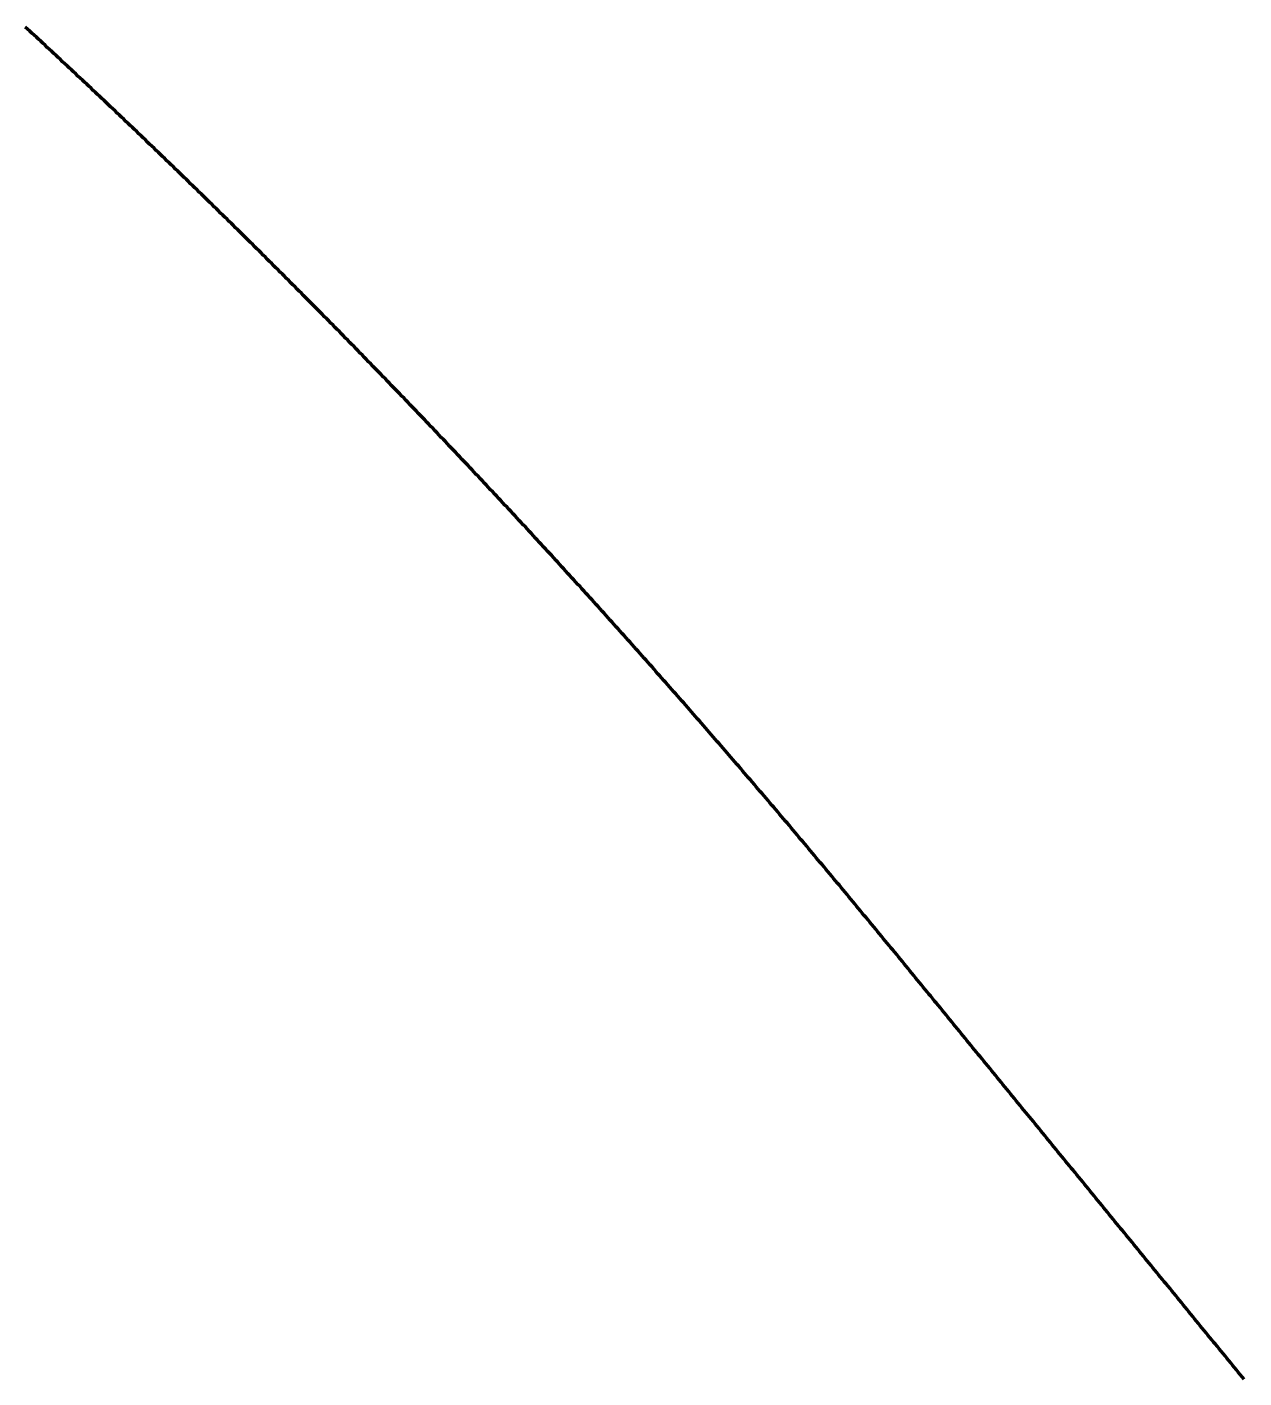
# Model space of a CAD drawing. Header units: metres. Extents: x 84843 to 90196, y 2281619 to 2289011.
# Drawn here: x 85886.4 to 86089.5, y 2288608.3 to 2288833.6 of the extents above; entities that cross this region are included whole.
import ezdxf

# ---------------------------------------------------------------- set-up
doc = ezdxf.new("R2010")
doc.units = ezdxf.units.M
doc.layers.add('Linje - 1', color=5, linetype='Continuous', lineweight=200)

msp = doc.modelspace()

# ---------------------------------------------------------------- linework, layer by layer
at = {"layer": 'Linje - 1'}
msp.add_polyline3d([(86089.51, 2288608.09, 11.98), (86089.19, 2288608.48, 11.97), (86088.87, 2288608.87, 11.96), (86088.56, 2288609.25, 11.94), (86088.24, 2288609.64, 11.93), (86087.92, 2288610.03, 11.92), (86087.61, 2288610.41, 11.91), (86087.29, 2288610.8, 11.89), (86086.97, 2288611.19, 11.88), (86086.66, 2288611.57, 11.87), (86086.34, 2288611.96, 11.86), (86086.02, 2288612.35, 11.84), (86085.71, 2288612.74, 11.83), (86085.39, 2288613.12, 11.82), (86085.07, 2288613.51, 11.81), (86084.76, 2288613.9, 11.79), (86084.44, 2288614.28, 11.78), (86084.12, 2288614.67, 11.77), (86083.81, 2288615.06, 11.76), (86083.49, 2288615.44, 11.74), (86083.17, 2288615.83, 11.73), (86082.86, 2288616.22, 11.72), (86082.54, 2288616.6, 11.7), (86082.22, 2288616.99, 11.69), (86081.91, 2288617.38, 11.68), (86081.59, 2288617.77, 11.67), (86081.27, 2288618.15, 11.65), (86080.96, 2288618.54, 11.64), (86080.64, 2288618.93, 11.63), (86080.32, 2288619.31, 11.62), (86080.01, 2288619.7, 11.6), (86079.69, 2288620.09, 11.59), (86079.37, 2288620.47, 11.58), (86079.06, 2288620.86, 11.57), (86078.74, 2288621.25, 11.55), (86078.42, 2288621.63, 11.54), (86078.11, 2288622.02, 11.53), (86077.79, 2288622.41, 11.52), (86077.47, 2288622.8, 11.5), (86077.16, 2288623.18, 11.49), (86076.84, 2288623.57, 11.48), (86076.52, 2288623.96, 11.47), (86076.21, 2288624.34, 11.45), (86075.89, 2288624.73, 11.44), (86075.57, 2288625.12, 11.43), (86075.26, 2288625.5, 11.41), (86074.94, 2288625.89, 11.4), (86074.62, 2288626.28, 11.39), (86074.31, 2288626.67, 11.38), (86073.99, 2288627.05, 11.37), (86073.67, 2288627.44, 11.35), (86073.36, 2288627.83, 11.34), (86073.04, 2288628.21, 11.33), (86072.72, 2288628.6, 11.32), (86072.41, 2288628.99, 11.3), (86072.09, 2288629.37, 11.29), (86071.77, 2288629.76, 11.28), (86071.46, 2288630.15, 11.27), (86071.14, 2288630.53, 11.26), (86070.82, 2288630.92, 11.24), (86070.51, 2288631.31, 11.23), (86070.19, 2288631.7, 11.22), (86069.87, 2288632.08, 11.21), (86069.56, 2288632.47, 11.2), (86069.24, 2288632.86, 11.18), (86068.92, 2288633.24, 11.17), (86068.61, 2288633.63, 11.16), (86068.29, 2288634.02, 11.15), (86067.97, 2288634.4, 11.14), (86067.66, 2288634.79, 11.13), (86067.34, 2288635.18, 11.11), (86067.02, 2288635.56, 11.1), (86066.71, 2288635.95, 11.09), (86066.39, 2288636.34, 11.08), (86066.07, 2288636.73, 11.07), (86065.76, 2288637.11, 11.06), (86065.44, 2288637.5, 11.05), (86065.12, 2288637.89, 11.04), (86064.81, 2288638.27, 11.02), (86064.49, 2288638.66, 11.01), (86064.17, 2288639.05, 11), (86063.86, 2288639.43, 10.99), (86063.54, 2288639.82, 10.98), (86063.22, 2288640.21, 10.97), (86062.91, 2288640.59, 10.96), (86062.59, 2288640.98, 10.95), (86062.27, 2288641.37, 10.94), (86061.96, 2288641.76, 10.93), (86061.64, 2288642.14, 10.91), (86061.32, 2288642.53, 10.9), (86061.01, 2288642.92, 10.89), (86060.69, 2288643.3, 10.88), (86060.37, 2288643.69, 10.87), (86060.06, 2288644.08, 10.86), (86059.74, 2288644.46, 10.85), (86059.42, 2288644.85, 10.84), (86059.11, 2288645.24, 10.83), (86058.79, 2288645.63, 10.82), (86058.47, 2288646.01, 10.81), (86058.16, 2288646.4, 10.8), (86057.84, 2288646.79, 10.79), (86057.52, 2288647.17, 10.78), (86057.21, 2288647.56, 10.77), (86056.89, 2288647.95, 10.76), (86056.57, 2288648.33, 10.75), (86056.26, 2288648.72, 10.74), (86055.94, 2288649.11, 10.73), (86055.62, 2288649.49, 10.72), (86055.31, 2288649.88, 10.71), (86054.99, 2288650.27, 10.7), (86054.67, 2288650.66, 10.69), (86054.36, 2288651.04, 10.68), (86054.04, 2288651.43, 10.67), (86053.72, 2288651.82, 10.66), (86053.41, 2288652.2, 10.65), (86053.09, 2288652.59, 10.64), (86052.77, 2288652.98, 10.63), (86052.46, 2288653.36, 10.62), (86052.14, 2288653.75, 10.61), (86051.82, 2288654.14, 10.6), (86051.51, 2288654.52, 10.59), (86051.19, 2288654.91, 10.58), (86050.87, 2288655.3, 10.57), (86050.56, 2288655.69, 10.56), (86050.24, 2288656.07, 10.56), (86049.92, 2288656.46, 10.55), (86049.61, 2288656.85, 10.54), (86049.29, 2288657.23, 10.53), (86048.97, 2288657.62, 10.52), (86048.66, 2288658.01, 10.51), (86048.34, 2288658.39, 10.5), (86048.02, 2288658.78, 10.49), (86047.71, 2288659.17, 10.48), (86047.39, 2288659.56, 10.47), (86047.07, 2288659.94, 10.47), (86046.76, 2288660.33, 10.46), (86046.44, 2288660.72, 10.45), (86046.12, 2288661.1, 10.44), (86045.81, 2288661.49, 10.43), (86045.49, 2288661.88, 10.42), (86045.17, 2288662.26, 10.41), (86044.86, 2288662.65, 10.4), (86044.54, 2288663.04, 10.4), (86044.22, 2288663.42, 10.39), (86043.91, 2288663.81, 10.38), (86043.59, 2288664.2, 10.37), (86043.27, 2288664.59, 10.36), (86042.96, 2288664.97, 10.35), (86042.64, 2288665.36, 10.35), (86042.32, 2288665.75, 10.34), (86042.01, 2288666.13, 10.33), (86041.69, 2288666.52, 10.32), (86041.37, 2288666.91, 10.31), (86041.06, 2288667.29, 10.31), (86040.74, 2288667.68, 10.3), (86040.42, 2288668.07, 10.29), (86040.11, 2288668.45, 10.28), (86039.79, 2288668.84, 10.27), (86039.47, 2288669.23, 10.27), (86039.16, 2288669.62, 10.26), (86038.84, 2288670, 10.25), (86038.52, 2288670.39, 10.24), (86038.21, 2288670.78, 10.23), (86037.89, 2288671.16, 10.23), (86037.57, 2288671.55, 10.22), (86037.26, 2288671.94, 10.21), (86036.94, 2288672.32, 10.2), (86036.62, 2288672.71, 10.2), (86036.31, 2288673.1, 10.19), (86035.99, 2288673.48, 10.18), (86035.67, 2288673.87, 10.17), (86035.35, 2288674.26, 10.17), (86035.04, 2288674.64, 10.16), (86034.72, 2288675.03, 10.15), (86034.4, 2288675.42, 10.15), (86034.09, 2288675.8, 10.14), (86033.77, 2288676.19, 10.13), (86033.45, 2288676.58, 10.12), (86033.13, 2288676.96, 10.12), (86032.82, 2288677.35, 10.11), (86032.5, 2288677.74, 10.1), (86032.18, 2288678.12, 10.1), (86031.86, 2288678.51, 10.09), (86031.55, 2288678.89, 10.08), (86031.23, 2288679.28, 10.08), (86030.91, 2288679.67, 10.07), (86030.59, 2288680.05, 10.06), (86030.28, 2288680.44, 10.06), (86029.96, 2288680.82, 10.05), (86029.64, 2288681.21, 10.04), (86029.32, 2288681.6, 10.04), (86029, 2288681.98, 10.03), (86028.69, 2288682.37, 10.02), (86028.37, 2288682.75, 10.02), (86028.05, 2288683.14, 10.01), (86027.73, 2288683.53, 10), (86027.41, 2288683.91, 10), (86027.1, 2288684.3, 9.99), (86026.78, 2288684.68, 9.99), (86026.46, 2288685.07, 9.98), (86026.14, 2288685.45, 9.97), (86025.82, 2288685.84, 9.97), (86025.5, 2288686.22, 9.96), (86025.18, 2288686.61, 9.96), (86024.86, 2288686.99, 9.95), (86024.55, 2288687.38, 9.94), (86024.23, 2288687.76, 9.94), (86023.91, 2288688.15, 9.93), (86023.59, 2288688.53, 9.93), (86023.27, 2288688.92, 9.92), (86022.95, 2288689.3, 9.92), (86022.63, 2288689.69, 9.91), (86022.31, 2288690.07, 9.9), (86021.99, 2288690.46, 9.9), (86021.67, 2288690.84, 9.89), (86021.35, 2288691.22, 9.89), (86021.03, 2288691.61, 9.88), (86020.71, 2288691.99, 9.88), (86020.39, 2288692.38, 9.87), (86020.07, 2288692.76, 9.87), (86019.75, 2288693.14, 9.86), (86019.43, 2288693.53, 9.86), (86019.11, 2288693.91, 9.85), (86018.79, 2288694.29, 9.85), (86018.47, 2288694.68, 9.84), (86018.14, 2288695.06, 9.84), (86017.82, 2288695.44, 9.83), (86017.5, 2288695.83, 9.83), (86017.18, 2288696.21, 9.82), (86016.86, 2288696.59, 9.82), (86016.54, 2288696.98, 9.81), (86016.22, 2288697.36, 9.81), (86015.89, 2288697.74, 9.8), (86015.57, 2288698.12, 9.8), (86015.25, 2288698.51, 9.79), (86014.93, 2288698.89, 9.79), (86014.61, 2288699.27, 9.78), (86014.28, 2288699.65, 9.78), (86013.96, 2288700.04, 9.77), (86013.64, 2288700.42, 9.77), (86013.31, 2288700.8, 9.76), (86012.99, 2288701.18, 9.76), (86012.67, 2288701.56, 9.76), (86012.35, 2288701.94, 9.75), (86012.02, 2288702.32, 9.75), (86011.7, 2288702.71, 9.74), (86011.37, 2288703.09, 9.74), (86011.05, 2288703.47, 9.74), (86010.73, 2288703.85, 9.73), (86010.4, 2288704.23, 9.73), (86010.08, 2288704.61, 9.72), (86009.75, 2288704.99, 9.72), (86009.43, 2288705.37, 9.72), (86009.11, 2288705.75, 9.71), (86008.78, 2288706.13, 9.71), (86008.46, 2288706.51, 9.7), (86008.13, 2288706.89, 9.7), (86007.81, 2288707.27, 9.7), (86007.48, 2288707.65, 9.69), (86007.16, 2288708.03, 9.69), (86006.83, 2288708.41, 9.69), (86006.5, 2288708.79, 9.68), (86006.18, 2288709.17, 9.68), (86005.85, 2288709.55, 9.67), (86005.53, 2288709.93, 9.67), (86005.2, 2288710.31, 9.67), (86004.87, 2288710.69, 9.66), (86004.55, 2288711.07, 9.66), (86004.22, 2288711.44, 9.66), (86003.9, 2288711.82, 9.65), (86003.57, 2288712.2, 9.65), (86003.24, 2288712.58, 9.65), (86002.91, 2288712.96, 9.65), (86002.59, 2288713.34, 9.64), (86002.26, 2288713.71, 9.64), (86001.93, 2288714.09, 9.64), (86001.61, 2288714.47, 9.63), (86001.28, 2288714.85, 9.63), (86000.95, 2288715.22, 9.63), (86000.62, 2288715.6, 9.63), (86000.29, 2288715.98, 9.62), (85999.97, 2288716.36, 9.62), (85999.64, 2288716.73, 9.62), (85999.31, 2288717.11, 9.61), (85998.98, 2288717.49, 9.61), (85998.65, 2288717.87, 9.61), (85998.32, 2288718.24, 9.61), (85998, 2288718.62, 9.6), (85997.67, 2288719, 9.6), (85997.34, 2288719.37, 9.6), (85997.01, 2288719.75, 9.6), (85996.68, 2288720.12, 9.59), (85996.35, 2288720.5, 9.59), (85996.02, 2288720.88, 9.59), (85995.69, 2288721.25, 9.59), (85995.36, 2288721.63, 9.59), (85995.03, 2288722, 9.58), (85994.7, 2288722.38, 9.58), (85994.37, 2288722.75, 9.58), (85994.04, 2288723.13, 9.58), (85993.71, 2288723.51, 9.58), (85993.38, 2288723.88, 9.57), (85993.05, 2288724.26, 9.57), (85992.72, 2288724.63, 9.57), (85992.39, 2288725, 9.57), (85992.05, 2288725.38, 9.57), (85991.72, 2288725.75, 9.57), (85991.39, 2288726.13, 9.56), (85991.06, 2288726.5, 9.56), (85990.73, 2288726.88, 9.56), (85990.4, 2288727.25, 9.56), (85990.07, 2288727.63, 9.56), (85989.73, 2288728, 9.56), (85989.4, 2288728.37, 9.55), (85989.07, 2288728.75, 9.55), (85988.74, 2288729.12, 9.55), (85988.4, 2288729.49, 9.55), (85988.07, 2288729.87, 9.55), (85987.74, 2288730.24, 9.55), (85987.41, 2288730.61, 9.55), (85987.07, 2288730.99, 9.55), (85986.74, 2288731.36, 9.55), (85986.41, 2288731.73, 9.54), (85986.07, 2288732.1, 9.54), (85985.74, 2288732.48, 9.54), (85985.41, 2288732.85, 9.54), (85985.07, 2288733.22, 9.54), (85984.74, 2288733.59, 9.54), (85984.4, 2288733.97, 9.54), (85984.07, 2288734.34, 9.54), (85983.74, 2288734.71, 9.54), (85983.4, 2288735.08, 9.54), (85983.07, 2288735.45, 9.54), (85982.73, 2288735.83, 9.54), (85982.4, 2288736.2, 9.54), (85982.06, 2288736.57, 9.54), (85981.73, 2288736.94, 9.53), (85981.39, 2288737.31, 9.53), (85981.06, 2288737.68, 9.53), (85980.72, 2288738.05, 9.53), (85980.39, 2288738.42, 9.53), (85980.05, 2288738.79, 9.53), (85979.72, 2288739.16, 9.53), (85979.38, 2288739.53, 9.53), (85979.04, 2288739.9, 9.53), (85978.71, 2288740.28, 9.53), (85978.37, 2288740.65, 9.53), (85978.04, 2288741.02, 9.53), (85977.7, 2288741.39, 9.53), (85977.36, 2288741.75, 9.53), (85977.03, 2288742.12, 9.53), (85976.69, 2288742.49, 9.53), (85976.35, 2288742.86, 9.53), (85976.02, 2288743.23, 9.53), (85975.68, 2288743.6, 9.53), (85975.34, 2288743.97, 9.53), (85975, 2288744.34, 9.54), (85974.67, 2288744.71, 9.54), (85974.33, 2288745.08, 9.54), (85973.99, 2288745.45, 9.54), (85973.65, 2288745.81, 9.54), (85973.31, 2288746.18, 9.54), (85972.98, 2288746.55, 9.54), (85972.64, 2288746.92, 9.54), (85972.3, 2288747.29, 9.54), (85971.96, 2288747.66, 9.54), (85971.62, 2288748.02, 9.54), (85971.28, 2288748.39, 9.54), (85970.95, 2288748.76, 9.54), (85970.61, 2288749.13, 9.54), (85970.27, 2288749.49, 9.55), (85969.93, 2288749.86, 9.55), (85969.59, 2288750.23, 9.55), (85969.25, 2288750.6, 9.55), (85968.91, 2288750.96, 9.55), (85968.57, 2288751.33, 9.55), (85968.23, 2288751.7, 9.55), (85967.89, 2288752.06, 9.55), (85967.55, 2288752.43, 9.55), (85967.21, 2288752.8, 9.56), (85966.87, 2288753.16, 9.56), (85966.53, 2288753.53, 9.56), (85966.19, 2288753.89, 9.56), (85965.85, 2288754.26, 9.56), (85965.51, 2288754.63, 9.56), (85965.17, 2288754.99, 9.57), (85964.82, 2288755.36, 9.57), (85964.48, 2288755.72, 9.57), (85964.14, 2288756.09, 9.57), (85963.8, 2288756.45, 9.57), (85963.46, 2288756.82, 9.57), (85963.12, 2288757.18, 9.58), (85962.77, 2288757.55, 9.58), (85962.43, 2288757.91, 9.58), (85962.09, 2288758.28, 9.58), (85961.75, 2288758.64, 9.58), (85961.41, 2288759.01, 9.59), (85961.06, 2288759.37, 9.59), (85960.72, 2288759.74, 9.59), (85960.38, 2288760.1, 9.59), (85960.04, 2288760.46, 9.59), (85959.69, 2288760.83, 9.6), (85959.35, 2288761.19, 9.6), (85959.01, 2288761.55, 9.6), (85958.66, 2288761.92, 9.6), (85958.32, 2288762.28, 9.61), (85957.98, 2288762.64, 9.61), (85957.63, 2288763.01, 9.61), (85957.29, 2288763.37, 9.61), (85956.95, 2288763.73, 9.62), (85956.6, 2288764.1, 9.62), (85956.26, 2288764.46, 9.62), (85955.91, 2288764.82, 9.62), (85955.57, 2288765.18, 9.63), (85955.22, 2288765.55, 9.63), (85954.88, 2288765.91, 9.63), (85954.53, 2288766.27, 9.64), (85954.19, 2288766.63, 9.64), (85953.84, 2288767, 9.64), (85953.5, 2288767.36, 9.65), (85953.15, 2288767.72, 9.65), (85952.81, 2288768.08, 9.65), (85952.46, 2288768.44, 9.65), (85952.12, 2288768.8, 9.66), (85951.77, 2288769.16, 9.66), (85951.43, 2288769.53, 9.66), (85951.08, 2288769.89, 9.67), (85950.73, 2288770.25, 9.67), (85950.39, 2288770.61, 9.67), (85950.04, 2288770.97, 9.68), (85949.7, 2288771.33, 9.68), (85949.35, 2288771.69, 9.68), (85949, 2288772.05, 9.69), (85948.66, 2288772.41, 9.69), (85948.31, 2288772.77, 9.7), (85947.96, 2288773.13, 9.7), (85947.61, 2288773.49, 9.7), (85947.27, 2288773.85, 9.71), (85946.92, 2288774.21, 9.71), (85946.57, 2288774.57, 9.71), (85946.23, 2288774.93, 9.72), (85945.88, 2288775.29, 9.72), (85945.53, 2288775.65, 9.73), (85945.18, 2288776.01, 9.73), (85944.83, 2288776.37, 9.73), (85944.49, 2288776.72, 9.74), (85944.14, 2288777.08, 9.74), (85943.79, 2288777.44, 9.75), (85943.44, 2288777.8, 9.75), (85943.09, 2288778.16, 9.76), (85942.74, 2288778.52, 9.76), (85942.39, 2288778.87, 9.76), (85942.04, 2288779.23, 9.77), (85941.7, 2288779.59, 9.77), (85941.35, 2288779.95, 9.78), (85941, 2288780.31, 9.78), (85940.65, 2288780.66, 9.79), (85940.3, 2288781.02, 9.79), (85939.95, 2288781.38, 9.8), (85939.6, 2288781.74, 9.8), (85939.25, 2288782.09, 9.81), (85938.9, 2288782.45, 9.81), (85938.55, 2288782.81, 9.82), (85938.2, 2288783.16, 9.82), (85937.85, 2288783.52, 9.83), (85937.5, 2288783.88, 9.83), (85937.15, 2288784.23, 9.84), (85936.79, 2288784.59, 9.84), (85936.44, 2288784.94, 9.85), (85936.09, 2288785.3, 9.85), (85935.74, 2288785.66, 9.86), (85935.39, 2288786.01, 9.86), (85935.04, 2288786.37, 9.87), (85934.69, 2288786.72, 9.87), (85934.34, 2288787.08, 9.88), (85933.98, 2288787.43, 9.88), (85933.63, 2288787.79, 9.89), (85933.28, 2288788.14, 9.89), (85932.93, 2288788.5, 9.9), (85932.57, 2288788.85, 9.9), (85932.22, 2288789.21, 9.91), (85931.87, 2288789.56, 9.91), (85931.52, 2288789.92, 9.92), (85931.16, 2288790.27, 9.93), (85930.81, 2288790.63, 9.93), (85930.46, 2288790.98, 9.94), (85930.11, 2288791.33, 9.94), (85929.75, 2288791.69, 9.95), (85929.4, 2288792.04, 9.96), (85929.05, 2288792.4, 9.96), (85928.69, 2288792.75, 9.97), (85928.34, 2288793.1, 9.97), (85927.98, 2288793.46, 9.98), (85927.63, 2288793.81, 9.99), (85927.28, 2288794.16, 9.99), (85926.92, 2288794.52, 10), (85926.57, 2288794.87, 10), (85926.21, 2288795.22, 10.01), (85925.86, 2288795.57, 10.02), (85925.5, 2288795.93, 10.02), (85925.15, 2288796.28, 10.03), (85924.8, 2288796.63, 10.04), (85924.44, 2288796.98, 10.04), (85924.09, 2288797.34, 10.05), (85923.73, 2288797.69, 10.06), (85923.37, 2288798.04, 10.06), (85923.02, 2288798.39, 10.07), (85922.66, 2288798.74, 10.08), (85922.31, 2288799.09, 10.08), (85921.95, 2288799.44, 10.09), (85921.6, 2288799.8, 10.1), (85921.24, 2288800.15, 10.1), (85920.88, 2288800.5, 10.11), (85920.53, 2288800.85, 10.12), (85920.17, 2288801.2, 10.12), (85919.82, 2288801.55, 10.13), (85919.46, 2288801.9, 10.14), (85919.1, 2288802.25, 10.15), (85918.74, 2288802.6, 10.15), (85918.39, 2288802.95, 10.16), (85918.03, 2288803.3, 10.17), (85917.67, 2288803.65, 10.17), (85917.32, 2288804, 10.18), (85916.96, 2288804.35, 10.19), (85916.6, 2288804.7, 10.2), (85916.24, 2288805.05, 10.2), (85915.89, 2288805.4, 10.21), (85915.53, 2288805.75, 10.22), (85915.17, 2288806.1, 10.23), (85914.81, 2288806.45, 10.23), (85914.45, 2288806.79, 10.24), (85914.1, 2288807.14, 10.25), (85913.74, 2288807.49, 10.26), (85913.38, 2288807.84, 10.26), (85913.02, 2288808.19, 10.27), (85912.66, 2288808.54, 10.28), (85912.3, 2288808.88, 10.29), (85911.94, 2288809.23, 10.3), (85911.58, 2288809.58, 10.3), (85911.22, 2288809.93, 10.31), (85910.86, 2288810.28, 10.32), (85910.51, 2288810.62, 10.33), (85910.15, 2288810.97, 10.34), (85909.79, 2288811.32, 10.35), (85909.43, 2288811.67, 10.35), (85909.07, 2288812.01, 10.36), (85908.71, 2288812.36, 10.37), (85908.35, 2288812.71, 10.38), (85907.99, 2288813.05, 10.39), (85907.63, 2288813.4, 10.4), (85907.26, 2288813.75, 10.4), (85906.9, 2288814.09, 10.41), (85906.54, 2288814.44, 10.42), (85906.18, 2288814.78, 10.43), (85905.82, 2288815.13, 10.44), (85905.46, 2288815.48, 10.45), (85905.1, 2288815.82, 10.46), (85904.74, 2288816.17, 10.46), (85904.38, 2288816.51, 10.47), (85904.01, 2288816.86, 10.48), (85903.65, 2288817.2, 10.49), (85903.29, 2288817.55, 10.5), (85902.93, 2288817.89, 10.51), (85902.57, 2288818.24, 10.52), (85902.2, 2288818.58, 10.53), (85901.84, 2288818.93, 10.54), (85901.48, 2288819.27, 10.55), (85901.12, 2288819.62, 10.55), (85900.75, 2288819.96, 10.56), (85900.39, 2288820.3, 10.57), (85900.03, 2288820.65, 10.58), (85899.67, 2288820.99, 10.59), (85899.3, 2288821.34, 10.6), (85898.94, 2288821.68, 10.61), (85898.58, 2288822.02, 10.62), (85898.21, 2288822.37, 10.63), (85897.85, 2288822.71, 10.64), (85897.49, 2288823.05, 10.65), (85897.12, 2288823.4, 10.66), (85896.76, 2288823.74, 10.67), (85896.39, 2288824.08, 10.68), (85896.03, 2288824.42, 10.69), (85895.67, 2288824.77, 10.7), (85895.3, 2288825.11, 10.71), (85894.94, 2288825.45, 10.72), (85894.57, 2288825.79, 10.73), (85894.21, 2288826.14, 10.74), (85893.84, 2288826.48, 10.75), (85893.48, 2288826.82, 10.76), (85893.11, 2288827.16, 10.77), (85892.75, 2288827.5, 10.78), (85892.38, 2288827.84, 10.79), (85892.02, 2288828.18, 10.8), (85891.65, 2288828.53, 10.81), (85891.28, 2288828.87, 10.82), (85890.92, 2288829.21, 10.83), (85890.55, 2288829.55, 10.84), (85890.19, 2288829.89, 10.85), (85889.82, 2288830.23, 10.86), (85889.45, 2288830.57, 10.87), (85889.09, 2288830.91, 10.88), (85888.72, 2288831.25, 10.89), (85888.35, 2288831.59, 10.9), (85887.99, 2288831.93, 10.91), (85887.62, 2288832.27, 10.92), (85887.25, 2288832.61, 10.94), (85886.88, 2288832.94, 10.95), (85886.52, 2288833.28, 10.96), (85886.15, 2288833.62, 10.97)], dxfattribs=at)

doc.saveas('drawing.dxf')
